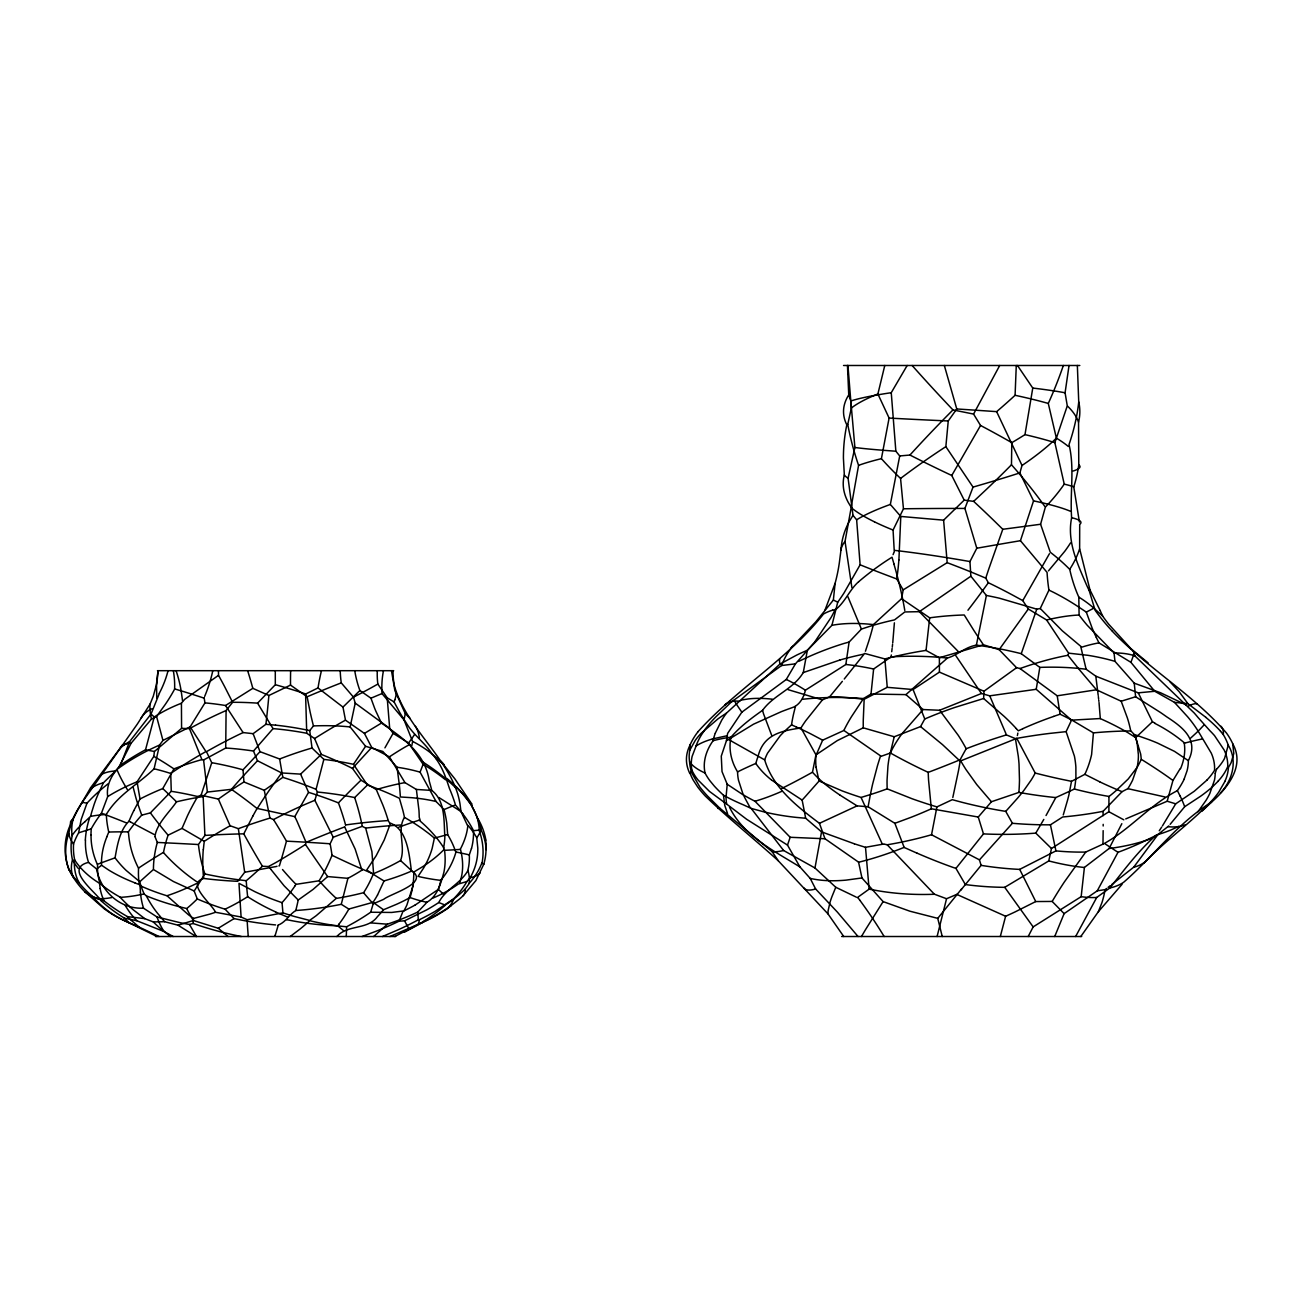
<?xml version="1.0" encoding="UTF-8"?>
<svg xmlns="http://www.w3.org/2000/svg" width="1302" height="1302" viewBox="0 0 1302 1302"><rect width="100%" height="100%" fill="white"/><g stroke="black" fill="none" stroke-linecap="round" stroke-linejoin="round"><path stroke-width="1.5" d="M1103.185 824.345L1103.185 825.989M90.945 834.826L91.189 828.886A120.37 101.865 -29.1 0 1 101.41 813.262M420.367 820.976L419.228 817.2A136.97 74.849 -66.9 0 0 418.951 810.3L416.38 789.451L404.971 782.632L389.396 756.836L371.721 747.462L364.43 733.4L345.486 720.185L342.979 707.1L318.014 687.928L305.726 693.982A164.736 51.706 16.3 0 0 275.585 684.787M275.292 670.693L275.308 684.722L257.584 703.145A139.265 50.827 7.9 0 0 232.602 702.299L224.644 686.659A134.79 27.244 56.7 0 0 218.508 675.331L218.459 670.693M252.832 816.094A144.994 37.97 -66.9 0 1 257.064 808.509L250.814 803.594A226.336 68.355 46.1 0 0 233.823 791.014L231.43 789.321L207.392 792.055L203.145 796.547L204.902 835.428A84.256 30.223 -52.5 0 0 198.441 844.542A56.442 21.743 80.9 0 0 203.617 870.062L204.886 873.919A105.869 2.148 -59 0 1 194.258 890.942M1103.152 830.66L1102.973 844.135L1085.722 852.061A290.427 169.341 34 0 1 1055.938 850.89L1019.694 869.378L1035.741 901.554L1052.179 901.44L1064.125 913.63L1054.718 936.512M1112.413 631.372C1147.583 668.17 1192.974 694.308 1226.403 732.945A78.266 68.697 -32.5 0 1 1232.685 743.637L1233.808 753.484L1231.139 762.614A111.223 43.894 -14 0 1 1228.356 767.399L1227.737 766.601A44.854 38.702 9.4 0 0 1224.206 750.098L1214.522 735.614A104.404 90.115 9.4 0 0 1209.932 730.747L1198.166 717.63A227.053 187.244 -68.2 0 0 1194.129 712.91L1134.823 655.85A262.141 92.328 -42.3 0 0 1114.089 652.969L1087.316 625.367A186.918 169.244 64.9 0 1 1079.098 615.097L1078.805 597.146A128.524 114.95 77.6 0 1 1069.756 569.413A213.87 105.136 11.9 0 0 1050.291 552.26L1040.591 524.25L1045.343 507.162A256.022 100.124 41 0 0 1011.475 464.765L1011.8 442.664A152.285 38.263 -24.4 0 0 1024.983 434.624L1027.392 435.193A122.876 16.535 8.2 0 1 1054.864 442.647L1064.239 484.132A187.293 85.232 -25.1 0 1 1045.701 506.771L1045.636 506.836M403.88 910.895L391.674 912.458L370.679 912.23A249.479 194.519 -72.2 0 1 354.242 922.565L346.641 926.78L346.267 936.512M126.408 822.897A212.682 12.125 26.1 0 0 101.41 813.262L107.692 796.596A238.38 154.694 13.1 0 1 137.068 781.802L153.831 756.364L154.417 751.498L181.58 728.371L181.434 703.194M907.168 365.488L891.252 392.699L895.857 451.208L899.715 455.944L890.34 504.444L900.789 516.438L898.901 560.006M1215.238 773.274L1216.442 769.336M382.479 936.512L398.314 929.726A311.455 305.303 -47.9 0 0 418.267 919.83L417.942 913.711A266.259 28.107 62.7 0 0 417.73 912.035L425.201 904.206A150.739 107.659 78.1 0 0 426.861 902.253C437.505 896.362 440.939 883.065 443.933 872.112A58.444 41.225 69.1 0 0 444.552 850.32L443.608 847.96A66.76 47.377 -64.7 0 0 444.861 836.828C443.738 821.285 445.593 800.958 431.776 790.428A322.164 200.638 -62 0 0 429.286 781.249C425.51 753.256 402.66 737.811 381.47 723.082L375.839 711.12A148.493 114.592 89.3 0 1 374.667 708.321L370.956 698.197L359.889 690.516A72.261 49.753 75 0 1 354.762 670.693M1112.461 631.324A197.823 193.493 16.9 0 1 1095.112 610.264L1089.188 590.587A246.892 202.494 15.3 0 1 1086.454 584.761C1077.324 563.359 1066.826 541.502 1071.627 517.708C1069.805 493.344 1074.817 468.427 1069.023 444.503A295.163 218.931 -18.9 0 0 1078.74 401.993L1077.356 365.488M181.58 728.371L189.474 728.632L201.908 759.587L203.584 759.977L225.718 748.032L226.092 710.583L232.602 702.299M916.999 853.119A441.085 313.782 36.8 0 0 952.69 867.295L955.945 868.385L965.368 884.563A219.94 141.527 14.4 0 0 1004.721 887.329L1048.761 860.947L1051.479 848.513L1108.881 811.732L1108.946 796.564A165.452 112.607 -47.8 0 0 1115.993 790.705L1128.248 778.954L1136.955 767.562A44.154 30.044 -47.8 0 0 1141.203 759.326L1141.138 758.269A35.268 23.208 86.6 0 0 1140.666 754.07L1135.702 737.616L1127.434 732.391A210.257 157.493 17.5 0 0 1100.271 718.606M1220.495 731.268L1223.294 734.588A68.453 59.794 -45.3 0 1 1228.242 745.118L1224.58 758.382A108.766 43.78 -14.4 0 1 1216.459 769.336M976.777 548.24A125.073 2.474 -10.2 0 1 1020.442 540.704L1047.068 572.392A131.128 85.932 -81 0 0 1048.94 590.132L1040.249 608.522L1036.766 609.157L999.464 598.22A162.994 81.277 7.2 0 0 986.395 595.47L970.869 576.216L969.957 561.553L976.793 548.24L964.912 508.447L973.033 487.094L945.854 446.651L948.247 420.969L956.758 408.958L961.673 409.284A118.677 1.937 3.7 0 1 996.632 411.644A197.985 52.991 -36.7 0 0 1015.088 395.287L1016.276 365.488M1016.325 728.583A173.963 90.814 65 0 0 1004.135 716.36L983.628 698.523L983.954 691.232L1016.569 667.714L1019.922 668.479L1057.224 695.805L1060.088 714.212A264.501 193.542 33.5 0 1 1072.799 720.641L1093.42 732.88A327.941 132.837 -22.1 0 1 1130.689 730.975C1137.867 736.265 1137.297 746.697 1138.387 754.655A34.763 22.671 -81.6 0 1 1137.151 767.122L1132.61 780.158A73.628 48.011 -81.6 0 1 1127.89 788.638L1122.064 791.681L1103.071 811.325A365.797 266.292 17.6 0 1 1062.644 816.989L1050.437 824.817A347.52 241.407 23.6 0 1 1012.419 823.287L979.462 859.873L981.106 865.374L960.892 890.031M792.788 646.215L815.882 621.77L833.361 600.059L835.103 583.329A196.472 183.224 19.8 0 0 839.399 562.334L840.783 551.478M858.588 581.75C849.278 589.985 845.193 602.403 834.859 610.215A143.48 120.451 77.9 0 1 831.099 617.457L814.531 642.228L795.441 663.841L786.262 679.498L741.847 712.178L727.623 733.417L726.418 740.773L721.275 756.136L722.024 771.598L727.216 784.26L742.514 794.432A269.449 215.986 -10.8 0 0 754.997 801.267L790.168 837.284L824.996 838.765L858.571 862.152L861.957 877.955L883.114 901.602L909.903 911.205L937.749 918.349L961.673 888.843M894.393 622.844L892.733 642.928M840.88 550.567L841.059 548.256M983.954 691.232L939.426 672.125L913.076 689.539L887.248 687.326L864.154 699.288L863.259 720.429A138.63 26.268 78.8 0 0 863.259 727.818L837.267 740.61L815.98 754.851A34.373 18.212 -89.5 0 0 816.077 767.269M204.121 697.726L204.951 702.885L190.173 726.825L205.944 751.579A359.922 268.114 -29.2 0 0 170.725 773.437L171.262 791.307L150.365 812.887L141.723 815.15A119.084 83.572 -41.1 0 0 128.377 831.88L128.882 836.828A62.089 39.792 64.5 0 0 138.468 868.125L138.484 870.045A75.662 39.841 -65.5 0 0 139.33 884.53L139.46 884.774M391.479 670.693L394.88 690.63L405.296 713.61L404.027 719.908L412.62 741.538L411.823 745.623M898.885 559.99A154.433 79.438 -89.2 0 1 896.769 578.983L903.181 589.887L901.586 598.692L929.677 617.815L926.048 650.447L939.377 657.754L983.401 644.767L999.139 649.665L1016.569 667.714M96.739 869.899C101.231 891.74 120.419 909.366 143.448 908.161L157.037 916.982L180.75 922.841L189.49 924.485L193.038 923.46L193.542 918.431A238.38 171.636 76.5 0 1 188.383 914.72L167.047 895.792A194.974 148.705 -3.7 0 1 140.079 885.669M319.136 880.722A66.581 23.973 -68.8 0 0 332.026 855.3A57.841 13.948 80 0 0 330.122 843.777L333.247 837.267A176.177 17.74 -23.3 0 1 352.11 830.058L362.216 826.331L365.667 828.088L371.9 851.573L373.593 873.658L381.893 870.045A140.242 66.695 -13.8 0 0 400.544 860.589C405.98 846.381 396.524 830.237 404.466 817.363A128.931 77.485 -84 0 0 402.855 810.349L399.405 798.305A235.239 154.629 5.7 0 0 367.392 785.057L353.477 764.307A219.143 137.882 -3.1 0 0 323.856 759.392L312.024 748.015L309.73 730.601L313.44 725.93A207.376 60.51 86.4 0 1 310.071 711.738L307.126 696.782L290.509 685.096L268.896 695.496L268.082 704.105A178.862 16.21 -86.9 0 1 265.933 724.27L253.125 733.677L243.083 732.57A337.381 219.11 -30 0 0 206.465 751.677L211.738 762.712L201.094 795.213L197.644 796.531A228.696 86.16 27.4 0 0 171.262 791.307M154.417 751.498L145.531 749.806A296.221 213.691 16 0 0 120.435 765.299C112.493 773.779 105.869 784.536 107.692 796.596M155.003 836.681L157.314 842.443A59.143 30.613 -72.4 0 0 153.441 869.524L152.839 870.045A139.688 4.199 -40 0 0 139.77 881.763L126.131 870.387A85.623 59.436 25.9 0 1 115.048 857.839C117.278 845.356 119.686 830.22 129.028 821.188A122.29 92.019 -78.1 0 1 133.764 810.674M1223.294 734.588L1223.375 733.417A303.04 50.013 -36.4 0 0 1221.016 726.256M843.875 730.406A141.527 72.261 -84.9 0 1 851.557 716.556L863.438 698.572L871.005 694.031L873.626 669L891.056 656.908A266.633 187.114 16.5 0 1 947.417 658.047C957.637 655.069 965.059 647.094 976.386 645.141A280.06 204.56 9.4 0 1 1021.256 653.685L1039.826 667.389A294.398 194.34 -27.9 0 1 1086.096 669.228L1095.796 676.177L1138.257 692.843L1154.744 691.281L1174.437 702.348L1187.554 716.702A140.111 116.968 -76.4 0 1 1198.149 731.122L1211.251 753.093A43.763 36.602 24.6 0 1 1214.522 770.328A67.541 57.125 2 0 1 1206.873 780.142M892.586 644.327L892.277 647.094M1028.189 936.512L1033.153 926.91L1081.165 896.671L1084.403 867.441L1109.125 848.497A333.035 198.767 36 0 0 1151.733 838.439M467.874 826.314L460.973 811.504L438.92 797.54M892.114 648.412L891.724 651.716M970.869 576.216L919.326 611.68L904.809 611.956L894.539 619.882A239.291 157.591 5.1 0 0 861.436 629.094L849.099 642.065L845.844 664.492L805.417 690.174C803.741 697.595 799.477 705.456 791.844 707.767A355.918 282.892 11.6 0 0 781.314 711.673L753.565 724.172L726.418 740.773M1172.972 780.403L1167.178 801.235L1125.742 818.909M891.317 654.971L891.056 656.908M466.865 881.633A104.127 88.813 65.5 0 1 453.649 898.787L435.08 911.384A240.593 231.219 18.7 0 1 419.553 919.635L418.316 924.306L394.799 936.512M1069.04 365.488L1065.085 392.797L1067.282 405.866L1054.864 442.647M1093.42 732.88L1091.613 754.509A39.662 16.226 -70.3 0 1 1084.859 774.316L1071.497 781.33L1068.975 794.611A184.184 62.008 84.8 0 1 1067.607 799.998L1063.262 814.954M824.996 838.765L819.446 823.32C796.857 806.296 773.144 787.987 764.681 759.88A42.087 31.866 -49.6 0 1 767.562 753.158L780.272 735.663A101.751 77.03 -49.6 0 1 785.757 730.129L791.535 724.872L792.121 721.162A215.758 84.158 70.9 0 1 793.813 712.975L795.424 706.514M856.244 897.111L835.77 887.264L814.971 867.995L821.546 831.864L805.678 818.242L802.146 800.095A273.062 6.803 -50.2 0 0 805.938 795.88L819.039 781.07L816.077 767.269M362.119 870.175L361.891 870.192A125.155 71.301 -27 0 1 347.927 878.313L341.27 904.304A284.275 232.765 -2.8 0 1 295.798 910.505C288.898 914.834 285.838 922.141 278.091 925.152M864.154 699.304A363.584 222.105 36.2 0 0 829.651 696.765L822.425 699.89L805.792 720.673A131.632 87.25 -85.1 0 0 800.974 727.948C781.558 730.813 763.298 734.344 758.008 756.641A40.037 29.702 -51.8 0 0 755.925 763.395A191.427 22.28 -16.1 0 0 737.599 771.874C731.203 761.654 728.42 749.041 730.975 737.16C740.073 726.695 751.238 718.265 762.549 710.339C773.665 694.877 793.195 689.328 803.269 672.581L807.354 650.3L831.929 625.334L837.739 602.159A209.362 167.958 -29.2 0 0 844.005 593.012L860.117 564.791L856.635 519.791L853.005 515.348L848.09 478.241L854.893 447.497L850.824 401L848.741 394.913L847.456 365.488M404.45 817.379A164.085 86.827 14.7 0 1 423.036 829.228L428.407 833.231A136.319 72.131 14.7 0 1 432.85 836.828L434.38 838.13L432.166 848.334A62.024 43.812 -56.2 0 1 423.541 868.125L418.04 876.425M1017.48 365.488L1032.763 388.061L1024.983 434.624M1099.018 702.478L1100.304 718.541L1071.53 720.152L1036.229 689.295L1039.826 667.389M916.982 853.152L904.174 847.456L894.865 823.303L868.092 806.752L870.241 795.31A119.589 13.573 -71.7 0 1 872.649 783.999L877.418 765.95A37.026 4.199 -71.7 0 1 880.347 756.576L890.422 753.012A113.941 22.443 25.5 0 0 928.212 772.346M894.279 551.674L893.074 530.044L903.458 508.789L900.561 478.452A201.371 76.427 33.3 0 1 881.405 458.678L889.103 418.056L877.89 393.985L884.774 365.488M847.765 424.387L846.805 424.843A278.498 210.631 -1.9 0 0 843.419 458.125L844.331 475.002A153.88 72.619 3.4 0 0 848.334 502.523L851.15 507.21L858.571 465.367A367.669 275.292 30 0 1 847.748 424.387L851.378 408.014L847.928 365.488M1012.419 823.287L1005.746 811.374A362.184 239.112 27.6 0 1 961.673 802.211L952.283 799.688L936.919 806.898L931.532 834.761A354.99 219.68 -36.7 0 1 887.167 844.786M727.216 784.26L726.028 797.475A316.435 86.274 -47 0 0 726.63 804.066L746.697 819.316L787.498 845.096L799.981 866.969L810.202 878.394L815.638 888.989L837.463 912.197L858.034 936.512M1106.635 888.485L1105.154 889.624L1104.226 894.067A408.014 168.446 45.9 0 1 1101.948 902.628L1098.335 911.742L1080.806 936.512M471.47 848.399L469.306 854.893A205.814 8.349 7.7 0 0 455.7 851.947L454.723 849.116A81.359 56.8 35.6 0 0 448.962 836.828L447.66 834.566L446.765 823.206A125.057 92.051 -65.9 0 0 444.063 809.584L436.072 801.495A227.508 97.471 -20.6 0 0 411.644 797.687L400.365 796.97L400.251 795.18A287.628 133.276 -69.1 0 0 399.307 784.634L397.045 767.252L382.821 751.466L365.585 746.29L350.14 726.939L355.218 703.113L353.477 697.156L341.27 682.883A62.952 34.503 87.7 0 1 340.213 670.693M1017.855 733.091L1017.676 734.019M1017.546 734.637L1017.367 735.549M976.386 645.141L983.433 610.215A131.404 1.074 -79 0 0 986.379 595.47M411.953 890.601L410.13 897.55L404.352 900.577A195.446 172.906 -11 0 1 396.671 904.239L383.504 909.756A208.385 122.095 87.1 0 1 377.45 916.624C367.848 930.1 347.422 924.371 336.876 936.512M190.173 726.825L162.945 740.415L159.511 745.151L154.092 768.798C137.947 784.601 118.108 794.497 106.276 814.482A222.772 56.604 19.7 0 0 90.603 816.387L84.923 821.692M467.971 870.045L468.736 866.123A60.917 49.297 52.1 0 0 469.322 854.893M952.804 797.508L958.418 771.044A36.342 2.539 -80.7 0 0 960.16 761.165L942.518 744.63L920.563 726.597L894.23 736.753L863.259 727.834M181.287 703.292A204.268 112.265 10.9 0 0 154.254 716.995L145.531 749.806M1000.31 936.512L1005.616 916.25A286.473 196.781 -24.3 0 0 1015.137 911.888L1035.741 901.554M901.586 598.692L873.382 624.618L872.958 626.36A270.246 119.393 80.9 0 1 868.613 641.609L865.423 651.228M156.777 698.279L156.517 683.745L158.03 670.725L156.972 682.753L153.294 696.212L150.104 704.057L140.941 718.395A222.349 222.121 56.1 0 1 137.263 724.172L81.961 802.634L90.603 787.775L119.572 748.927A215.741 80.398 33.9 0 1 129.533 741.717L151.032 714.033L159.414 693.315M937.098 936.512L946.554 898.738L957.328 894.148M295.798 910.537L297.019 905.443A144.457 22.085 -88.5 0 0 298.207 900.007L313.131 889.38L327.632 876.572L347.927 878.329M323.84 759.408L316.077 789.321L317.379 792.023L314.856 800.274L333.247 837.267M903.181 589.887L947.189 562.659L960.762 567.884A178.016 32.159 22.3 0 1 985.76 578.153L988.364 582.726A281.004 130.737 23.7 0 1 1014.291 595.99L1022.77 600.613L1028.32 608.994L1046.596 619.98L1068.617 653.165L1067.998 655.411L1079.944 670.367L1096.447 689.783L1121.185 701.225L1127.304 717.76A141.82 63.944 -75.6 0 1 1130.738 730.927M278.254 925.169L275.292 935.015M1063.343 365.488A387.133 252.816 -43.2 0 1 1048.289 403.441L1056.378 438.139A159.593 54.83 -23.5 0 1 1022.005 465.481L1019.889 472.903L1033.544 500.863L1020.426 540.721M894.23 736.753L889.12 757.878A34.812 8.121 -80.6 0 0 887.948 766.064L887.053 780.158A74.816 17.479 -80.6 0 0 887.183 788.817M388.256 820.553A135.815 78.266 85.2 0 0 382.69 804.636L376.311 789.614L360.996 780.175L352.5 768.424A283.218 193.07 23.2 0 0 321.317 754.395L300.599 774.12L281.655 772.949L269.872 789.435A231.463 69.673 -65.3 0 0 260.384 803.578L257.308 808.444L294.822 816.647A118.254 27.326 69.3 0 1 297.019 821.253L306.084 842.361L305.449 844.477A119.1 17.398 -31.3 0 1 275.585 862.705L268.505 866.514M345.535 824.963L351.41 824.166A218.166 58.639 -14.6 0 1 388.224 820.585L390.226 824.02L384.236 839.969L376.148 855.756L366.708 869.996A147.972 20.295 38.8 0 0 384.009 880.949A177.577 102.028 -0.5 0 0 411.367 871.152L413.71 872.096L422.271 866.937A120.223 62.529 -12.6 0 0 443.901 849.653M275.194 935.324L274.852 936.366M787.498 845.096L790.168 837.284M402.839 911.693L399.014 921.198A323.368 308.786 -43.7 0 1 376.05 931.256L362.054 936.512M394.864 699.727L394.099 701.924L399.795 712.601A203.031 195.446 64.9 0 0 405.931 722.382C412.815 734.588 424.55 742.254 432.183 754.021C441.524 764.404 445.577 776.627 449.45 788.475A235.255 172.515 -56.3 0 1 455.065 803.578L455.114 803.855M120.419 765.283L129.565 741.717M370.679 912.23L373.202 903.734A204.316 168.153 -17.4 0 0 383.683 899.324C390.551 893.595 430.344 882.87 411.318 870.485A119.979 14.241 36.4 0 0 400.544 860.589M197.644 796.531L193.689 803.594A151.716 78.917 -73.8 0 0 187.553 815.605L182.02 828.381L168.121 835.168L167.584 836.714A63.505 33.038 -72.6 0 0 163.531 852.338A139.037 17.154 -26.7 0 0 138.614 868.06M1021.273 653.637L1036.766 609.157M1184.169 779.019L1187.082 770.751A35.284 28.986 88.5 0 0 1188.368 760.661C1199.093 739.682 1182.818 727.281 1166.641 716.8A258.854 236.687 25 0 0 1160.228 712.324L1135.621 696.765L1121.185 701.225M355.218 703.113L389.689 728.388L393.09 733.319L408.519 742.937L423.134 764.29L420.074 772.151L436.072 801.495M286.668 919.83L286.733 919.668A310.983 241.358 43.4 0 0 337.755 925.82L343.647 930.735M331.961 855.268A145.319 16.389 27.6 0 0 352.972 865.065L373.283 873.967A81.587 44.138 -81.5 0 1 363.6 892.684A240.675 178.846 0.7 0 1 341.45 897.534L336.241 898.413L316.305 915.599A256.852 152.155 -71.9 0 1 309.518 920.4L294.594 916.527A278.823 192.598 49.8 0 1 282.941 912.848L247.152 919.733L241.098 916.999L215.481 912.279C212.145 904.06 185.6 883.635 203.665 878.443A234.506 123.544 -3.3 0 0 237.745 881.308A90.505 10.921 -56.5 0 0 244.695 872.259L275.585 866.627M715.189 733.417L714.44 735.63A84.679 54.456 54.6 0 0 713.057 740.757C706.449 749.968 702.445 761.784 705.082 773.095A53.691 49.867 23.6 0 0 710.225 781.151L714.326 786.099A127.531 118.433 23.6 0 0 723.521 795.245A315.768 209.655 -25.6 0 0 743.214 804.766L751.173 808.412L783.609 850.499L814.971 867.995M1040.591 524.25A121.2 0.895 -7.3 0 1 1002.784 529.279L988.902 568.632A190.629 43.584 -67.9 0 0 985.76 578.153M824.85 610.459L835.103 583.329M384.025 880.966L377.531 895.011M715.286 733.172L721.731 720.152A239.78 154.173 54.6 0 1 726.418 713.17L779.914 664.101L796.694 655.085A361.435 242.009 36 0 1 807.338 650.3M84.972 821.708A165.403 83.263 7.4 0 0 72.049 835.558A143.708 76.248 22.2 0 1 72.798 820.341C62.545 837.381 62.268 860.817 73.433 877.548A89.35 84.956 -31.8 0 0 84.728 891.642L104.225 908.812A206.302 186.967 -54.8 0 0 111.288 913.581L111.581 913.76M106.78 836.828L108.782 832.059A215.4 33.689 10 0 1 128.198 831.897M893.921 552.536L893.058 554.652M703.764 731.106A144.229 131.6 61.7 0 1 716.116 716.588L731.301 702.038L781.542 665.534L782.632 662.913A412.002 150.3 50.8 0 1 792.397 646.589L792.674 646.329M204.674 696.391L204.772 696.147A94.46 51.868 -73.9 0 0 208.32 686.821L209.362 683.648A68.941 37.856 -73.9 0 0 212.779 670.693M843.745 936.512L827.991 913.89L778.157 860.655L772.151 851.687L719.729 808.103L707.523 796.01A122.469 120.093 -73.9 0 1 699.874 787.059L692.127 773.6A36.684 35.968 -73.9 0 1 689.604 761.898A52.536 41.127 3.2 0 1 689.8 750.212L695.333 740.268A111.077 86.192 28.1 0 1 701.013 733.433L717.923 718.916A274.689 213.17 28.1 0 1 726.418 713.17M86.843 803.594L81.163 819.528L78.625 832.824L91.189 828.886M835.77 887.264L831.88 896.801A300.567 54.066 -45.9 0 0 830.058 902.156L828.17 910.456A208.515 37.498 -45.9 0 0 827.991 913.89M1225.003 781.314L1218.672 792.251A207.62 145.889 48 0 1 1213.448 798.94C1192.778 821.464 1167.259 838.96 1146.004 861.045M306.1 842.345A170.643 18.928 -23.9 0 1 344.607 826.916L344.688 826.77M1071.53 720.152L1069.935 723.57A140.063 4.866 -62.6 0 1 1066.11 731.626M263.622 866.302L262.418 866.237A71.822 5.566 60 0 1 243.783 833.866L252.832 816.094M485.662 840.099A94.639 65.507 -10.1 0 1 486.02 849.685A55.026 54.57 23.2 0 1 483.774 864.251L475.848 880.624L462.991 895.841M1075.631 936.512L1096.723 897.469L1109.857 887.964A232.765 81.489 40.3 0 0 1123.659 882.268C1153.702 856.146 1177.317 823.206 1211.56 802.146C1227.574 787.889 1245.379 765.853 1232.636 743.654M181.515 703.047L184.656 699.369L218.508 675.331M1180.214 768.587L1173.151 780.158M1064.125 913.63L1097.261 890.828L1117.995 852.305A431.076 327.681 28.2 0 0 1140.845 842.85L1157.983 834.501L1168.789 825.907M174.696 688.97A152.676 132.592 -37.8 0 1 165.142 704.61L156.582 716.491L151.439 719.095L131.128 743.214L118.27 768.343L103.428 782.762L98.073 794.285A210.127 162.994 57.8 0 0 94.151 804.359L91.661 812.302A134.985 104.697 57.8 0 0 90.603 816.387M133.764 810.674L140.014 799.005A232.912 155.947 -2.3 0 1 162.766 788.573L173.947 768.864A245.134 168.853 -2.1 0 1 201.908 759.587M1109.125 848.497L1121.836 823.694M1123.805 819.821L1108.881 811.732M481.707 863.356A75.191 66.858 4 0 1 469.159 883.326A156.37 47.914 34.7 0 0 467.939 870.485C460.664 883.635 445.398 889.266 438.758 902.53A184.087 175.868 -1.5 0 1 426.682 909.886L404.548 920.823L399.014 921.198M999.708 365.488L973.571 414.069L980.552 425.477A151.016 20.93 26.7 0 1 1011.8 442.664M920.563 726.597L924.762 718.981A328.283 221.665 -37.8 0 1 954.822 707.442L983.628 698.523M154.954 836.535C156.631 823.775 169.114 812.643 176.535 801.804A226.906 124.618 2.1 0 1 203.145 796.547M393.09 733.319L384.92 747.869M1022.77 600.613L1049.428 553.724M1206.905 780.158L1194.227 791.29L1175.706 803.822L1162.442 825.907M880.591 755.892L843.908 730.471L822.652 740.171L815.703 756.039L812.497 772.2A69.136 49.281 42.7 0 0 822.538 782.014L825.842 784.797A151.455 107.936 42.7 0 0 839.709 794.904M140.941 718.395L141.348 717.695A172.401 55.4 27.7 0 1 152.253 708.662M1046.027 815.524L1055.808 797.573L1074.41 789.045A319.625 116.741 30.1 0 0 1108.93 796.433L1108.946 796.564M980.552 425.477L951.762 475.49L964.196 500.131L973.652 501.368A238.233 46.042 42.1 0 1 995.2 521.842L1002.784 529.279M1043.797 819.414L1035.79 833.117A329.032 243.181 12.7 0 1 983.466 833.898L955.945 868.385M300.599 774.12L308.541 792.348L297.572 811.651A141.137 17.87 -64.7 0 0 294.822 816.647M119.572 748.927L122.29 745.102M883.114 901.602L865.472 929.726A246.713 20.051 -51.7 0 0 861.485 936.512M469.273 883.407L465.27 889.022A138.191 130.363 20.9 0 1 445.154 905.069L438.758 902.53M1161.644 827.128L1159.268 830.774M295.131 885.637L295.977 884.351L319.136 880.787A136.564 32.404 58 0 0 336.209 898.315M353.753 763.9L365.585 746.29M853.005 515.348L849.034 521.842A193.559 107.382 -2.3 0 0 841.157 548.256M1027.555 610.052L1028.32 608.994M1027.457 610.215L999.139 649.665M988.364 582.726L982.001 591.515A293.699 69.429 -59.6 0 1 967.956 610.215M926.048 650.398A300.957 225.327 -5.1 0 0 884.904 658.942L864.642 653.441L844.249 679.009M1111.794 884.481L1133.716 867.181L1157.983 834.501M393.025 670.693A76.33 71.284 -33.3 0 0 394.539 686.317C406.322 726.907 445.479 755.502 457.62 793.585A220.624 123.609 -43.9 0 1 459.964 803.594L460.973 811.504M339.187 923.948L337.771 925.836M1109.857 887.964C1124.489 869.638 1138.68 850.336 1156.469 834.989A365.309 192.533 42.8 0 0 1170.807 830.009L1178.88 826.347M712.471 738.983A263.688 75.532 19.5 0 0 696.098 745.965L692.111 756.413A43.291 37.514 -4.2 0 0 691.899 770.117L690.174 773.404A52.877 47.556 -47.7 0 0 693.25 780.158L697.774 787.108A137.084 123.283 -47.7 0 0 705.375 796.124C728.729 818.665 754.118 838.862 778.157 860.655M697.693 732.033C736.151 689.181 787.482 659.593 823.482 614.039A183.289 63.375 28.4 0 1 832.531 610.199M1085.722 852.061L1064.222 882.17A435.275 288.474 -86.6 0 0 1052.179 901.44M1184.511 806.931L1170.14 824.329M1198.035 811.699L1206.026 800.372A239.552 131.046 51 0 0 1209.753 793.65L1214.473 780.158A73.465 40.183 51 0 0 1215.238 773.29M1211.56 802.146L1202.023 811.146M842.345 681.353L829.667 696.765M1122.096 884.27L1098.335 911.742M1055.808 797.573A338.732 182.443 24.4 0 1 1018.929 792.413L991.424 801.739L978.258 817.038L931.337 808.786A403.653 220.852 -46 0 1 910.7 817.444L894.865 823.303M1220.446 792.999C1232.441 780.484 1237.925 760.628 1228.193 745.135M486.118 849.669A103.525 72.342 -2.9 0 0 480.894 829.39A185.34 43.959 -16.1 0 1 476.744 837.821L477.801 848.107A54.944 52.568 78.9 0 1 474.612 868.092L473.863 870.045A63.196 60.462 78.9 0 1 470.217 877.711L466.767 881.552L458.239 884.091A178.634 131.128 21.5 0 1 432.459 898.266M231.43 789.321L234.62 785.611A354.177 165.842 -61.2 0 1 242.758 776.48L257.454 760.742L253.499 751.042A201.81 111.142 18.4 0 0 225.718 748.032M253.499 751.042L273.046 728.632L275.585 728.843A182.85 103.053 7.7 0 1 306.735 733.27L314.596 738.527L321.301 754.411M1203.894 725.1L1200.086 729.169A262.369 16.91 -34.5 0 1 1195.741 733.417L1190.76 738.006M201.094 795.213L218.378 799.086A251.205 142.097 -41.2 0 1 243.946 781.981L243.035 769.791L260.009 751.677L253.125 733.677M1048.468 570.862L1064.776 551.283A199.743 73.84 -27.1 0 0 1070.504 542.95M1005.746 811.374L1017.741 797.963A161.269 77.192 -69.6 0 0 1024.137 790.07L1031.103 780.158A52.926 25.324 -69.6 0 0 1035.204 773.046L1016.797 738.364L962.113 760.319M1218.249 781.135L1212.439 786.847A177.186 145.254 15.1 0 1 1200.607 796.222L1184.674 806.719A329.178 39.304 47.9 0 0 1180.263 796.271M1036.229 689.295L989.732 695.838L981.431 693.51L939.621 710.257L923.069 709.541L902.237 733.417A68.501 32.111 -67.8 0 0 892.814 748.064A45.342 21.255 -67.8 0 0 890.422 753.012M417.747 912.067A269.498 251.986 11.2 0 1 391.284 922.841L387.443 924.192L373.658 936.512M317.379 792.023A228.371 128.703 -0.6 0 1 354.697 797.556L367.392 785.057M359.889 690.516L342.979 707.1M900.789 516.438L943.608 520.165L964.196 500.131M1135.702 737.616L1152.416 721.764L1138.257 692.843M1144.897 862.136L1143.888 863.112M262.418 866.237L258.382 870.045A105.299 29.328 -48.7 0 1 246.257 880.689A216.995 112.835 3.9 0 1 204.87 873.951M791.046 647.94L792.023 647.061M724.628 705.131L725.214 704.61A367.213 68.99 49.2 0 1 739.78 701.241M973.652 501.368L986.704 489.113A226.792 43.275 -41.8 0 0 1011.475 464.765M1180.23 796.254L1177.399 790.656C1150.171 804.441 1129.843 829.781 1103.103 844.119M871.005 694.031L905.932 694.617L947.417 658.047M196.081 936.512L178.032 925.217L164.638 921.702L153.31 921.93L144.766 918.642L133.667 910.131A151.211 124.878 -88.6 0 1 120.256 897.338A267.919 98.48 -42.4 0 0 141.983 894.376L144.001 893.921L146.54 895.939A236.362 196.13 -5.7 0 0 186.772 908.519L189.946 905.834A199.971 45.537 -61.2 0 0 197.286 898.95A225.376 183.826 29.5 0 0 225.067 909.187L234.083 918.594A308.314 267.463 22.9 0 0 275.585 924.925M1089.253 590.555L1090.002 589.985L1079.635 548.712A210.875 91.482 -18.1 0 1 1069.626 569.43M934.38 894.262A207.262 133.211 -12.9 0 1 876.946 890.584L869.101 889.152L857.334 897.599M419 876.637L419 876.637A229.624 54.928 29.1 0 0 440.776 880.347A96.169 55.384 63.1 0 1 438.335 889.412L415.208 904.988M851.378 408.014L852.566 407.103A127.791 29.653 -8.9 0 1 877.89 393.985M1110.313 885.637L1108.1 887.346M465.302 889.054A243.979 39.955 44.8 0 1 462.796 895.971L462.064 896.72A130.721 123.185 48.2 0 1 459.362 899.145L446.651 909.04M243.946 781.965L264.257 790.314L282.827 777.359A243.116 140.307 24.8 0 1 316.077 789.321M446.684 909.089A263.297 192.859 55.6 0 1 423.459 921.995L404.255 932.33M290.183 936.512L299.965 929.107A312.203 151.764 -79.5 0 0 309.713 920.709A311.243 213.544 51.8 0 0 346.641 926.764M96.511 869.085L101.637 865.293L108.684 870.045A161.936 94.476 -2.5 0 0 135.001 882.886M451.029 905.818L448.393 907.494A250.44 223.358 51.3 0 1 418.267 924.208M234.083 918.594L218.264 928.261L193.347 920.498L188.725 912.539A191.345 75.028 -84.2 0 1 186.739 908.601M389.396 756.836L390.144 756.348A225.604 23.176 -41.9 0 1 409.56 744.581M101.344 900.886C94.59 891.105 63.831 868.515 88.52 862.363A58.916 51.608 65.4 0 1 85.476 840.05M204.951 702.885A145.092 46.953 19.3 0 1 225.523 705.505L252.832 688.335L268.896 695.496M364.43 733.4L381.47 723.082M1048.956 590.115L1053.741 592.443A286.928 180.815 -4.7 0 1 1078.235 606.716L1086.307 612.103L1093.826 608.197M868.092 806.752L857.074 805.873L819.446 823.32M218.378 799.086L220.347 803.594A141.088 3.32 65.5 0 0 230.063 825.728L238.364 828.674A191.687 64.661 -19 0 1 269.937 818.095L273.501 819.544L275.585 818.47A199.548 73.856 -32.1 0 1 306.93 803.627L314.856 800.274M353.477 697.156L361.435 693.038A163.678 12.06 -23.1 0 0 377.857 684.055A64.937 55.205 -77.1 0 1 377.303 670.693M423.492 922.044L389.916 936.512M798.549 661.432L807.582 657.233A361.093 264.55 20.2 0 1 844.103 643.432L849.099 642.065M1022.77 728.729L1018.294 730.813L1016.325 728.615M719.729 808.103L717.825 808.428M781.884 791.274L778.108 792.918A335.363 76.444 -42.4 0 1 755.014 801.235M960.16 761.165L961.673 760.498M370.956 698.197L381.991 693.543L381.844 687.375A95.876 72.147 -48.1 0 1 383.439 670.693M803.269 672.581L839.888 660.016M193.347 920.498L178.032 925.217M1053.627 716.393L1060.088 714.212M850.824 401L852.533 400.446A119.898 11.506 -4.4 0 1 891.252 392.699M377.531 895.027A125.545 68.111 -89.9 0 1 373.039 902.319L348.822 909.04L341.27 904.304M1019.889 472.903L1011.524 475.555A128.638 8.528 -15.7 0 1 973.033 487.094M1040.249 608.522L1062.286 630.803L1081.767 647.159A250.684 72.879 -42.1 0 1 1098.986 642.879L1130.885 662.295L1154.744 691.281M819.007 780.956L842.361 790.981A274.999 186.186 13.2 0 0 861.078 797.442L872.356 793.96A273.664 111.516 -34.9 0 0 887.183 788.849L912.035 798.728A340.196 226.141 27.8 0 0 936.919 806.898M832.531 610.215L835.184 609.499M447.66 834.566L434.38 838.13M712.438 738.966L726.467 735.874M881.405 458.678L878.036 459.508A122.274 17.3 -6.4 0 0 858.571 465.367M883.7 844.038L865.504 847.309A411.041 336.095 3.5 0 1 854.34 843.794M781.542 665.534L795.441 663.841M193.542 918.431L209.931 914.085A280.76 152.432 -54.2 0 0 215.481 912.279M273.501 819.544L275.585 822.897A92.702 11.669 60.8 0 1 286.456 841.157A59.208 3.873 -74.4 0 1 279.409 865.83L278.937 865.911M1057.224 695.805L1096.447 689.783M277.017 866.318L276.057 866.53M1105.154 889.624L1097.261 890.828M741.57 700.004L748.194 698.946A362.607 127.889 46.5 0 1 772.395 699.223M404.971 782.632L404.401 782.73A229.705 70.633 -32.5 0 0 376.294 789.614M861.957 877.955L845.974 880.136A230.34 98.61 -36.6 0 1 810.202 878.394M419.488 919.668L418.333 919.814M899.715 455.944L909.952 455.049L912.523 456.351A145.075 12.418 24.8 0 0 951.762 475.49M843.533 365.488L1079.814 365.488M157.444 670.693L393.692 670.693M155.508 936.512L395.629 936.512M841.629 936.512L1081.702 936.512M964.912 508.447L961.673 508.431A118.921 2.913 0 0 0 903.458 508.789M1174.437 702.348L1187.912 703.682L1205.912 717.369M416.38 789.451L431.776 790.428M387.443 924.192L371.151 922.923M144.766 918.642L127.319 916.624A267.642 134.204 -67.3 0 0 129.435 918.789L139.168 927.105L159.056 936.512M267.691 866.481L266.471 866.432M265.657 866.383L264.436 866.335M1068.617 653.165L1087.756 655.297A296.807 188.383 -29.6 0 1 1114.935 661.335M265.933 724.319L275.585 725.165M805.678 818.242L796.401 817.412A365.423 223.016 -33.4 0 1 763.688 811.813L751.173 808.412M1164.948 796.954L1127.906 788.67M969.957 561.553L961.673 560.12A125.708 10.497 9.8 0 0 894.734 550.388M787.954 689.621L822.425 699.89M1071.497 781.33L1061.016 779.166A229.901 61.129 20.4 0 1 1035.204 773.046M973.571 414.069L952.966 409.918A247.673 32.924 46.1 0 1 912.132 365.488M884.335 844.168L887.183 844.754L934.38 894.197L946.554 898.738M139.184 927.073A288.491 232.407 -55.5 0 1 112.802 914.346L112.818 914.297A204.756 146.768 -58.2 0 1 96.153 900.512L92.784 896.687L104.095 900.789A166.737 67.02 -55 0 1 100.14 888.517M203.584 759.977L207.392 792.055M1175.706 803.822L1167.178 801.235M1048.289 403.441L1045.213 402.578A122.632 14.566 8.8 0 0 1015.088 395.287M112.607 914.248L111.63 913.792M1114.056 652.986L1114.951 661.318L1134.237 683.176L1160.489 692.729L1186.22 704.952M170.725 773.437L166.444 772.119A226.19 67.216 35.7 0 0 154.157 768.815M1134.286 734.474L1149.275 739.764A195.235 92.491 1.4 0 1 1157.755 743.182L1174.502 751.368L1188.352 760.661M854.34 843.794L821.546 831.864M260.009 751.677L279.637 759.001A241.082 125.464 -31.9 0 1 312.041 747.999M282.941 912.848L282.274 905.362A151.13 4.004 87.1 0 1 282.046 902.693L275.585 900.382A197.253 125.724 40.2 0 1 254.899 891.691L238.982 883.326L241.098 916.999M729.771 701.062L731.301 702.038M173.199 936.512L163.987 931.516L136.791 920.742L124.129 918.089L129.533 923.004L156.989 936.512M139.298 884.563L134.969 882.935M1005.616 916.25L957.035 894.507M1006.365 734.881L1015.414 738.625A290.167 118.742 -18.4 0 1 1049.461 733.433L1066.11 731.643L1074.41 756.12A35.105 14.208 79.7 0 1 1075.875 767.106L1075.908 777.359A72.391 29.311 79.7 0 1 1074.394 789.012M287.628 917.129L275.585 911.986M129.533 923.004L120.5 918.87A276.626 170.708 -57.8 0 1 111.923 913.988L111.939 913.988M791.535 724.872L795.945 726.809M390.486 823.189C407.119 829.488 409.17 854.014 411.318 870.192M257.454 760.742L281.655 772.949M833.361 600.059L837.739 602.159M979.462 859.873L931.532 834.761M1099.685 781.786L1084.859 774.332M874.472 521.842L877.336 523.225A134.09 30.011 13 0 0 893.074 530.044M764.681 759.88L729.25 739.91M377.824 684.071L387.199 697.823L394.099 701.924M1152.416 721.764L1154.923 723.115M130.509 821.985L129.028 821.188M822.652 740.171L810.625 733.807A249.089 52.064 39.3 0 0 795.945 726.825M802.146 800.095L771.565 780.061M799.981 866.969C773.811 850.711 743.816 836.226 729.511 807.24M153.831 756.364L159.267 759.554A248.177 37.367 43.6 0 1 166.412 763.965L173.947 768.864M230.096 825.793A141.576 42.592 -28.8 0 0 204.268 841.304L196.537 836.828A155.654 2.75 29.6 0 1 182.02 828.381M857.074 805.873L839.709 794.936M1117.995 852.305L1105.268 843.989M90.603 787.775L91.4 788.507M1078.837 597.113A257.112 147.403 -20.2 0 1 1092.264 606.765L1102.631 616.058A164.312 162.734 73.8 0 0 1108.686 624.195L1130.885 648.608L1148.071 662.848M383.504 909.756L373.039 902.335M726.614 804.066L709.509 791.437L698.197 780.158A72.033 57.028 -21.3 0 1 691.867 770.149M154.254 870.013L173.426 881.519L194.21 891.007A100.173 39.971 -88.3 0 0 194.763 892.554L197.286 898.933M170.464 936.512L159.576 927.805A311.308 175.721 -77.3 0 1 153.31 921.93M96.462 868.857L89.903 863.617A129.5 67.997 1.2 0 1 88.52 862.363M405.296 713.61L410.293 718.671M228.029 936.512L218.264 928.261M771.175 779.735L771.061 779.638A68.013 49.085 24.8 0 1 755.778 763.428M905.932 694.617L923.069 709.541M419.244 819.967L419.374 820.097A202.966 17.886 -24.3 0 0 398.803 827.161M443.689 894.328L442.778 893.497M154.173 716.946L151.032 714.033M442.143 892.928L438.335 889.412M298.207 900.007L284.113 885.799L271.239 869.834M471.552 803.594L454.919 778.938L440.841 761.328M162.766 788.573L163.58 789.337A231.251 11.051 46.7 0 1 176.519 801.804M1051.479 848.513L1035.79 833.117M1169.896 681.695L1179.238 691.785L1187.912 703.682M958.76 652.025L919.326 611.68M456.449 787.01L461.868 793.032A221.324 174.256 -22.8 0 1 470.168 803.594L471.877 806.101L471.812 803.936M164.638 921.702L160.374 916.901M991.424 801.739L976.728 784.536L965.97 769.531A45.131 11.669 60.9 0 1 961.673 762.5L960.127 759.75L961.673 756.869A46.986 3.727 -61.9 0 1 966.165 748.764L971.227 746.811A198.946 63.879 -24 0 1 1006.332 734.93M404.027 719.908L381.991 693.543M282.518 869.524L282.957 870.045A95.437 23.322 54.7 0 0 295.977 884.318M939.621 710.257L958.158 735.207A67.313 19.384 67 0 1 966.182 748.715M1227.705 766.536L1227.737 766.601A67.606 55.416 15.1 0 1 1218.151 781.07M462.747 813.734L455.44 804.945A223.391 13.248 -29.6 0 0 444.096 809.567M140.014 885.506L140.437 892.147M858.116 897.941L859.841 900.252M1033.153 926.91L1004.721 887.313M469.404 801.886L470.64 803.594M270.93 869.394L270.149 868.304M269.839 867.864L268.912 866.53M741.847 712.178L738.641 707.507A373.332 8.17 51 0 1 734.116 700.313M327.632 876.572L324.263 871.722A81.082 1.009 55.6 0 1 323.091 870.045A74.116 0.928 55.6 0 1 305.449 844.477M981.431 693.51L955.782 655.638M444.063 764.73L443.559 764.014A217.076 51.527 -36.7 0 0 436.414 759.164M983.401 644.767L978.567 637.589A366.236 117.619 70.4 0 1 973.717 630.201L964.245 614.983L961.673 615.065A178.846 99.961 -2.9 0 0 929.677 617.832M196.488 936.512L189.49 924.485M803.806 887.866L804.213 888.403A211.982 29.083 -41.2 0 0 815.622 888.989M243.083 732.57L225.523 705.505M815.98 754.851L800.974 727.948M273.046 728.632L257.584 703.145M99.343 898.543L99.375 898.624A276.496 67.655 -46.1 0 0 111.793 897.55M750.082 807.565L745.232 798.614A182.166 117.18 -61.9 0 1 742.726 793.276L738.478 780.158A53.17 34.194 -61.9 0 1 737.55 771.891M1090.002 589.985L1100.011 610.215M344.639 826.9L355.153 849.05L361.858 870.045M470.836 803.871L474.872 811.96A132.902 121.753 -40.1 0 1 477.02 816.956A142.016 86.437 -25.9 0 1 479.266 830.106L473.521 830.676A125.806 105.006 6 0 0 462.698 813.75M1098.969 642.895L1096.333 637.475M996.632 411.644L1022.021 465.481M989.732 695.838L1006.023 733.872M727.59 813.701L724.742 805.336L723.505 795.262M882.121 843.712L861.11 797.54M1100.174 610.573L1102.631 616.058M771.712 735.418L763.623 714.066A325.565 48.158 54.5 0 1 762.549 710.339M69.901 871.103L69.901 871.103A157.591 76.118 -27.6 0 0 78.885 882.398A98.447 60.022 -32.7 0 1 74.442 859.597A121.574 77.762 -6.4 0 0 99.782 883.472M69.869 871.038L69.478 870.127M861.403 629.061L847.862 596.625M1133.228 650.886L1134.823 655.85M913.076 689.539L924.762 718.981M141.723 815.15L137.361 802.634A212.747 61.031 53.2 0 1 135.896 797.752L133.211 787.45M354.697 797.556L356.569 803.594A127.97 55.872 87.1 0 1 362.281 826.265M1086.307 612.103L1092.118 628.02A348.871 226.906 -66.3 0 0 1096.333 637.475M983.466 833.882L978.258 817.038M162.945 740.415L156.582 716.491M956.758 408.958L944.341 365.488M894.002 564.059L892.016 557.207A203.828 104.795 -13.9 0 0 878.622 566.126L875.432 568.421A275.829 141.82 -13.9 0 0 858.604 581.766M937.749 918.349L942.241 936.512M1086.112 669.212L1080.953 647.419M244.695 872.259L238.364 828.674M779.914 664.101L779.556 661.921A290.932 27.375 48.4 0 1 779.752 659.17M1050.437 824.817L1055.938 850.89M140.014 799.005L137.068 781.802M264.257 790.314L268.098 808.916A132.365 7.503 80.3 0 1 269.937 818.079M1015.414 738.625L1018.278 756.25A34.324 6.364 84.4 0 1 1019.027 764.046L1019.482 780.158A85.427 15.836 84.4 0 1 1018.896 792.348M1078.74 401.993A161.009 83.133 -1.6 0 1 1078.544 422.141L1078.772 464.895A242.205 168.104 -9.9 0 1 1073.776 486.867L1079.407 522.004M279.637 759.001L282.827 777.359M100.173 888.469L99.554 883.619M70.324 824.378L70.633 821.416L72.7 819.104A140.551 133.732 7.7 0 1 79.601 806.426L81.961 802.634L80.822 804.603A136.71 135.554 -37.4 0 0 72.7 820.309M1095.796 676.177L1098.188 695.317M1134.237 683.176L1135.621 696.765M1098.335 696.505L1098.611 698.881M931.337 808.786L928.57 780.158A45.977 5.338 -89.5 0 1 928.212 772.363A143.594 15.543 -22.3 0 0 960.127 759.766M389.689 728.388L387.199 697.823M1098.742 700.069L1098.872 701.273M182.557 700.948L181.304 691.834A130.054 77.42 48.6 0 0 176.112 670.709M851.882 587.593L845.031 541.453L851.183 507.617A132.202 29.604 13 0 0 874.472 521.842M865.504 847.309L869.101 889.152M943.608 520.165L947.189 562.659M689.8 750.212L690.19 744.842A84.5 49.801 1 0 0 689.816 773.469M884.888 658.91L887.248 687.326M248.259 936.512L247.657 928.603A304.961 19.839 -86.1 0 1 247.136 919.749M306.735 733.27L305.693 698.035A99.587 18.96 -85.1 0 1 305.726 693.982M411.334 870.257L411.351 871.119M1103.071 811.325L1103.136 815.67M1079.635 548.24L1079.7 524.429A120.988 13.215 -1.7 0 0 1080.937 522.46L1080.806 521.923A120.484 13.15 -1.7 0 0 1071.627 517.708M939.377 657.754L939.426 672.125M471.763 806.166A122.697 113.958 -41.5 0 1 481.154 829.309M412.701 741.456A263.443 154.45 -30.4 0 1 441.085 762.272M74.605 859.548A55.823 53.577 83 0 1 73.547 844.119M92.833 896.639A105.136 100.173 -17.6 0 1 78.787 882.479M69.039 870.192A72.424 62.073 -8.2 0 1 68.843 833.345A100.075 89.317 30.7 0 1 72.733 819.121M68.746 833.313A171.229 50.469 12.7 0 0 73.498 844.119A99.717 72.049 -9.4 0 1 78.641 832.824M204.902 835.428A213.479 42.396 0.5 0 1 243.767 833.833M318.046 687.912A73.937 24.347 -74.1 0 1 321.448 670.693M173.345 670.693A83.67 63.456 57.1 0 1 174.614 688.937A145.254 7.421 20.6 0 1 204.023 698.116M151.504 719.127A246.078 78.885 32.9 0 1 150.039 704.024M164.003 931.451A308.151 88.601 -72.4 0 1 157.021 917.031M307.093 696.798A181.841 20.539 -25.6 0 1 341.319 682.85M160.471 916.706A169.716 92.654 -80.5 0 1 146.442 896.101M189.506 728.681A295.993 193.152 -16.2 0 1 226.06 710.55M460.045 849.425A210.175 9.635 0.8 0 1 444.519 850.32M413.792 872.177A86.046 38.881 69.6 0 1 411.904 890.519M426.844 902.237A267.773 77.225 47.1 0 1 410.13 897.566M397.045 767.252A223.846 117.652 -23.7 0 1 420.074 772.167M453.731 898.901A251.611 66.565 53.4 0 1 448.36 907.461M108.733 832.043A122.193 66.5 48.3 0 1 106.325 814.515M92.182 787.629A228.81 70.894 31.7 0 1 103.428 782.762M127.336 789.549A253.711 37.026 44.7 0 1 117.082 769.889M422.906 762.077A291.794 217.58 -20.1 0 1 455.781 787.873M100.872 774.836A221.519 57.467 35 0 1 115.455 770.979M247.64 670.693A78.348 13.459 71.5 0 1 252.816 688.319M196.439 883.553A207.62 73.335 -42.9 0 1 167.095 895.711M197.041 881.942A95.306 49.102 37.7 0 1 163.32 852.403M479.022 830.188A64.107 60.364 34 0 1 481.968 863.405M473.456 830.692A87.267 64.595 -28.4 0 1 471.536 848.399M481.61 863.324A216.75 1.497 16.3 0 1 483.888 864.202M396.28 693.445A199.711 58.281 -25.7 0 1 394.864 699.727M78.25 868.385A104.827 67.818 -4.5 0 1 72.587 859.89M373.186 903.702A179.481 24.998 59.9 0 1 363.649 892.798M314.563 738.576A281.769 66.321 -41.1 0 1 345.518 720.12M168.039 670.709A111.077 95.144 -24.4 0 1 159.3 693.282M423.134 764.29A283.885 203.145 -18.7 0 1 445.561 779.817M118.336 768.392A282.111 200.899 14.6 0 1 159.479 745.102M157.314 842.443A210.127 7.568 4 0 1 198.083 844.51M154.189 834.501A181.385 6.38 26 0 1 130.542 822.001M115.064 857.839A192.045 7.161 -17.1 0 0 97.536 864.284L97.536 870.045A81.88 53.724 -52.4 0 0 99.977 883.391M97.324 864.333A64.97 52.031 51.4 0 1 91.059 834.859M225.067 909.17A213.642 101.605 -55.5 0 0 247.64 896.72A205.635 128.442 55.1 0 0 275.585 911.888M247.657 896.606A93.012 11.767 -88.7 0 1 246.241 880.754M365.667 828.088A216.278 46.953 -13.3 0 1 400.609 825.012M121.363 746.551A194.795 40.362 35.4 0 1 131.111 743.198M295.147 885.718A125.187 46.612 -70.3 0 1 282.062 902.611M480.129 872.926A223.016 44.675 26.1 0 1 470.201 877.694M467.971 825.37A132.885 82.335 2 0 1 476.76 837.804M352.484 768.44A344.688 20.506 -51.3 0 1 371.721 747.462M168.039 835.119A141.869 23.534 43.9 0 1 150.462 812.953M313.44 725.93A168.69 86.599 -13.1 0 1 350.124 726.939M275.585 725.149A180.897 100.205 8.6 0 1 309.73 730.617M290.509 685.096A64.319 8.121 -88.6 0 1 290.623 670.693M467.743 826.477A112.167 62.333 -26.3 0 1 460.208 849.425M460.501 849.49A78.755 52.91 43.9 0 1 459.59 882.854M420.172 821.09A110.117 71.431 24.2 0 1 443.836 847.928M286.456 841.157A209.638 20.1 2.6 0 1 330.122 843.777M127.368 916.543A184.493 180.294 53.6 0 1 104.03 900.854M120.321 897.257A141.121 121.802 -7.3 0 1 99.896 883.472M414.475 734.556A218.101 19.107 -39.9 0 1 408.502 742.954M86.941 803.253A240.317 183.191 15.2 0 1 108.261 783.69M203.372 849.588A59.778 20.051 -84 0 1 204.284 841.304M203.698 878.411A59.664 20.018 -84 0 1 203.258 849.604M445.284 905.248A224.107 185.502 68.9 0 1 422.418 921.979M408.454 927.854A311.276 3.613 64.4 0 1 404.548 920.823M241.244 936.48A327.599 299.118 33.4 0 1 193.038 923.46M72.18 835.591A59.453 57.353 65.3 0 0 72.456 859.906A149.99 55.351 -24.1 0 0 73.547 877.499M338.439 802.846A247.217 31.329 -51.2 0 1 360.963 780.223M308.541 792.348A226.678 129.679 18.5 0 1 338.422 802.878L338.683 803.594A131.339 51.445 81.4 0 1 345.583 824.915M211.738 762.695A227.085 112.607 28.3 0 1 243.035 769.808M82.107 802.423A227.443 14.843 30 0 1 86.99 803.285M101.507 865.325A63.18 48.499 -55 0 1 106.862 836.844M348.838 909.105A236.818 95.095 88.8 0 1 339.171 923.883M124.178 918.008A187.944 173.719 -78.8 0 1 101.279 900.984M136.824 920.677A234.604 114.332 -69.1 0 1 125.285 905.541M455.977 851.996A66.63 56.865 -48.3 0 1 440.727 880.298M413.515 882.642A88.52 40.508 72.3 0 1 412.962 885.995L406.875 905.053A187.472 85.802 72.3 0 1 403.88 910.895A204.739 187.944 -18.3 0 0 415.208 904.988M144.148 893.872A92.833 52.357 -78 0 1 139.721 881.812M99.994 899.552A244.695 99.912 -43.4 0 1 84.646 891.707M446.814 778.433A250.489 178.862 -25.1 0 1 469.469 801.837M415.419 726.304A227.785 72.391 -37.2 0 1 419.39 738.332M143.497 908.08A159.495 53.838 -68 0 1 140.372 892.228M85.314 840.018A87.706 76.834 65.4 0 1 89.48 818.274M476.874 817.005A126.571 87.608 -10.1 0 1 485.858 840.05M713.057 740.74A295.261 88.357 20.7 0 1 730.992 737.176M705.163 773.062A216.181 53.707 -7.3 0 1 689.555 761.914M1184.25 743.23A45.147 33.071 -53.4 0 1 1180.572 768.668M1154.744 723.342A145.954 112.379 5.8 0 1 1184.576 743.019M1184.364 743.182A286.391 26.74 -23.3 0 1 1202.137 739.015M1141.431 759.408A143.253 11.799 28.4 0 1 1172.256 779.979M845.828 664.476A304.863 158.323 40.1 0 1 873.642 669.016M786.229 679.449A386.775 71.822 52.2 0 1 805.433 690.223M802.374 699.304A362.347 232.57 33.6 0 1 863.438 698.572M900.577 478.436A170.66 33.673 -31.8 0 1 945.854 446.651M948.247 420.969A118.401 2.278 2.4 0 1 889.103 418.056M1145.825 861.159A277.163 81.229 43.8 0 1 1133.749 867.213M1122.015 791.649A242.188 50.062 36.1 0 1 1099.718 781.835M839.904 660.016A316.923 243.913 17 0 1 863.324 654.255M690.109 744.809A68.436 64.693 45.4 0 1 697.742 732.082M1056.378 438.139A133.748 38.116 11.1 0 1 1068.34 446.472M909.952 455.033A240.024 41.338 -44.5 0 1 952.966 409.918M846.821 424.843A144.62 62.577 -0.2 0 1 848.741 394.913M848.09 478.241A122.225 21.32 1.2 0 1 844.331 475.002M1046.564 620.012A182.638 54.944 -30 0 1 1079.179 615.032M1228.453 767.431A60.901 42.803 48 0 1 1224.922 781.249M1019.71 869.394A261.946 170.171 22.4 0 1 981.106 865.358M896.834 578.999A144.799 5.224 19.1 0 1 860.02 564.759M1032.763 388.061A119.214 8.284 3.8 0 1 1065.085 392.797M840.946 550.111A140.046 45.863 4.5 0 1 845.014 541.453M696.033 745.932A67.037 61.161 61.7 0 1 703.926 731.236M895.857 451.208A118.645 5.094 2.3 0 1 854.893 447.497M893.904 564.01A181.841 57.988 67 0 1 904.792 610.459M812.318 772.33A190.889 15.299 -32.8 0 1 781.558 788.54M1067.494 406.061A140.583 54.066 6.9 0 1 1078.544 422.141M1078.772 464.895A119.686 12.694 -0.9 0 1 1073.125 471.031M1084.436 867.49A275.601 126.506 39.4 0 1 1048.745 860.915M1096.723 897.469A197.871 61.015 37 0 1 1081.165 896.671M1019.873 668.593A323.303 157.168 -42.2 0 1 1068.079 655.264M831.929 625.318A191.134 78.445 28.5 0 1 873.365 624.602M1133.961 652.481A316.76 28.318 -50 0 1 1130.836 662.344M859.825 900.252A413.776 307.191 77.8 0 1 884.139 936.496M783.609 850.499A291.16 56.344 -46.3 0 1 772.151 851.703M1064.239 484.132A120.24 13.655 2.1 0 1 1073.776 486.867M1188.026 706.302A368.043 29.913 -48.6 0 1 1197.01 703.91M1205.88 717.435A155.703 144.587 -21.9 0 1 1220.576 731.219M1185.455 824.687A344.428 81.489 47.5 0 1 1168.122 826.705M1033.544 500.863A122.404 17.398 5.7 0 1 1045.652 503.597A122.73 17.447 5.7 0 1 1070.26 511.198M904.206 847.358A342.019 160.585 -43.7 0 1 858.506 862.266M856.651 519.775A130.135 29.393 -10.4 0 1 890.34 504.444M1022.786 728.681A279.995 124.959 -41.1 0 1 1053.611 716.458M1184.25 779.068A77.55 63.7 88.5 0 1 1177.35 790.607"/></g></svg>
